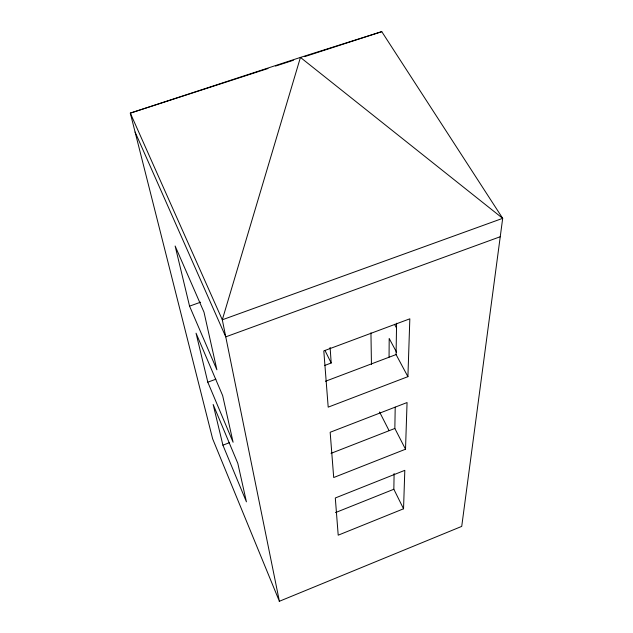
<?xml version="1.0" encoding="UTF-8"?>
<svg xmlns="http://www.w3.org/2000/svg" width="633" height="633" viewBox="0 0 633 633"><rect width="100%" height="100%" fill="white"/><g stroke="black" fill="none" stroke-linecap="round" stroke-linejoin="round"><path stroke-width="0.95" d="M389.058 357.178L389.192 338.473L396.59 352.241M403.545 508.79L404.811 470.343L335.3 497.981L338.204 535.178L403.545 508.79L393.845 489.254L394.106 473.555M405.516 449.224L407.059 402.548L330.165 432.268L333.702 477.527L405.516 449.224L394.85 428.462L395.206 407.114M407.913 376.667L409.828 318.818L323.803 350.896L328.195 407.146L407.913 376.667L396.076 354.575L396.59 323.226M279.193 601.35L461.726 526.387L502.689 218.338L381.77 31.65L300.438 57.413L130.311 113.117L212.641 438.819L279.382 601.271L222.302 319.792L130.311 113.117L258.588 71.561M335.474 512.603L393.845 489.254M331.027 453.355L394.85 428.462M222.911 445.173L213.147 404.463L237.818 463.364L246.427 501.85L222.911 445.173L229.375 442.704M325.473 381.264L396.076 354.575M324.729 365.439L331.194 363.01L330.109 347.43M207.798 382.197L196.048 333.187L222.666 395.625L233.094 442.245L207.798 382.197L215.861 379.207M500.244 236.726L225.759 336.851L135.098 132.06M189.56 306.143L175.135 246.008L204 312.164L216.89 369.799L189.56 306.143L200.606 302.186M259.53 71.252L267.988 68.514M275.513 66.077L293.38 60.285M304.663 56.63L381.77 31.65M394.533 324.325L396.408 327.767M379.563 411.972L388.931 430.361M325.101 350.729L331.194 363.01M370.946 332.816L371.452 364.458M300.438 57.413L222.302 319.792L502.689 218.338L300.438 57.413"/></g></svg>
